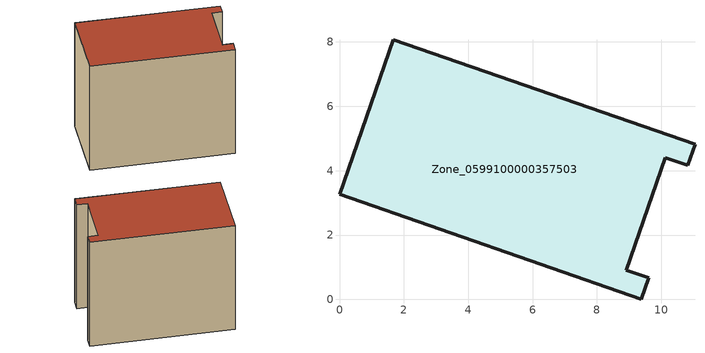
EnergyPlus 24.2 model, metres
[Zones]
Zone_0599100000357503
 floor ground (C_G): 0,3.26 1.67,8.07 11.05,4.81 10.82,4.16 10.12,4.39 8.91,0.91 9.61,0.67 9.38,0 z0
 wall outside (C_F): 1.67,8.07 0,3.26 9.38,0 9.61,0.67 8.91,0.91 10.12,4.39 10.82,4.16 11.05,4.81 1.67,8.07 z0:8.52
 roof outside (C_R): 11.05,4.81 1.67,8.07 0,3.26 9.38,0 9.61,0.67 8.91,0.91 10.12,4.39 10.82,4.16 z8.52
[BUILDING]
Pand.0599100000357503: North Axis=0; Terrain=City; Loads Convergence Tolerance Value=0.04; Temperature Convergence Tolerance Value=0.4; Solar Distribution=FullExterior; Maximum Number of Warmup Days=25; Minimum Number of Warmup Days=1
[Site:Location]
Rotterdam.The.Hague.AP_ZH_NLD Design_Conditions: Latitude=51.96; Longitude=4.45; Time Zone=1; Elevation=-4.5
[SITE:GROUNDTEMPERATURE:BUILDINGSURFACE]
18, 18, 18, 18, 18, 18, 18, 18, 18, 18, 18, 18
[MATERIAL] Thermal Absorptance=0.9; Solar Absorptance=0.7; Visible Absorptance=0.7
Name | Roughness | Thickness | Conductivity | Density | Specific Heat
G.TI.1992-2005 | MediumSmooth | 0.15 | 0.06 | 540 | 1210
F.TI.1992-2005 | Rough | 0.3 | 0.12 | 1920 | 840
R.TI.1992-2005 | MediumRough | 0.2 | 0.08 | 1500 | 1000
[CONSTRUCTION]
C_G: G.TI.1992-2005
C_F: F.TI.1992-2005
C_R: R.TI.1992-2005
[ZONE]
Zone_0599100000357503: Type=1; Multiplier=1; Ceiling Height=Autocalculate; Volume=Autocalculate; Floor Area=autocalculate; Part of Total Floor Area=Yes
[ZONEINFILTRATION:DESIGNFLOWRATE]
Infil_Zone_0599100000357503: Zone or ZoneList or Space or SpaceList=Zone_0599100000357503; Schedule=AlwaysOn; Design Flow Rate Calculation Method=Flow/Area; Flow Rate per Floor Area=0.0015; Constant Term Coefficient=1; Temperature Term Coefficient=0; Velocity Term Coefficient=0; Velocity Squared Term Coefficient=0
[HVACTEMPLATE:ZONE:IDEALLOADSAIRSYSTEM]
Zone_0599100000357503: Maximum Heating Supply Air Temperature=50; Minimum Cooling Supply Air Temperature=13; Maximum Heating Supply Air Humidity Ratio=0.0156; Minimum Cooling Supply Air Humidity Ratio=0.0077; Heating Limit=NoLimit; Cooling Limit=NoLimit; Dehumidification Control Type=ConstantSensibleHeatRatio; Cooling Sensible Heat Ratio=0.7; Dehumidification Setpoint=60; Humidification Control Type=None; Humidification Setpoint=30; Outdoor Air Method=None; Outdoor Air Flow Rate per Person=0.00944; Outdoor Air Flow Rate per Zone Floor Area=0; Outdoor Air Flow Rate per Zone=0; Demand Controlled Ventilation Type=None; Outdoor Air Economizer Type=NoEconomizer; Heat Recovery Type=None; Sensible Heat Recovery Effectiveness=0.7; Latent Heat Recovery Effectiveness=0.65
[ZONECONTROL:THERMOSTAT]
ThermostatControl_Zone_0599100000357503: Zone or ZoneList=Zone_0599100000357503; Control Type Schedule=DualSetpointControlType; Control 1=Thermostat_Zone_0599100000357503; Temperature Difference Between Cutout And Setpoint=0
[THERMOSTATSETPOINT:DUALSETPOINT]
Thermostat_Zone_0599100000357503: Heating Setpoint Temperature Schedule=HeatingSetpoint_Zone_0599100000357503; Cooling Setpoint Temperature Schedule=CoolingSetpoint_Zone_0599100000357503
[SCHEDULE:COMPACT]
HeatingSetpoint_Zone_0599100000357503: Through: 12/31, For: AllDays, Until: 24:00, 21
CoolingSetpoint_Zone_0599100000357503: Through: 12/31, For: AllDays, Until: 24:00, 24
DualSetpointControlType: Through: 12/31, For: AllDays, Until: 24:00, 4
AlwaysOn: Through: 12/31, For: AllDays, Until: 24:00, 1
